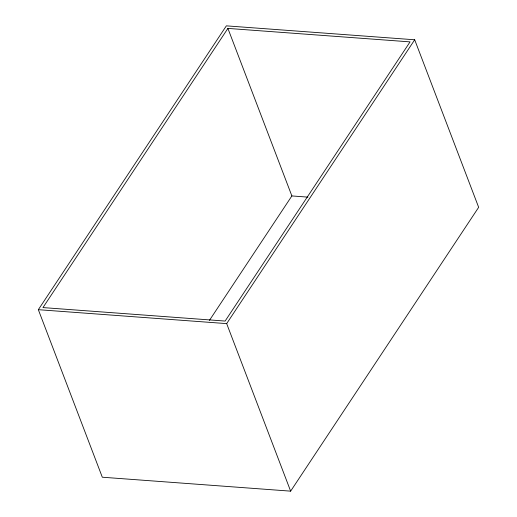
<?xml version="1.0" encoding="UTF-8"?>
<svg xmlns="http://www.w3.org/2000/svg" width="517" height="517" viewBox="0 0 517 517"><rect width="100%" height="100%" fill="white"/><g stroke="black" fill="none" stroke-linecap="round" stroke-linejoin="round"><path stroke-width="0.78" d="M38.336 309.683L226.356 25.85L414.692 39.783L478.664 207.317L290.644 491.15L102.308 477.217L38.336 309.683L226.672 323.616L414.692 39.783M227.9 28.409L42.963 307.583L225.121 321.063L410.059 41.883L227.9 28.409L291.879 195.937L209.437 320.391M291.879 195.937L307.925 197.126M226.672 323.616L290.644 491.15"/></g></svg>
